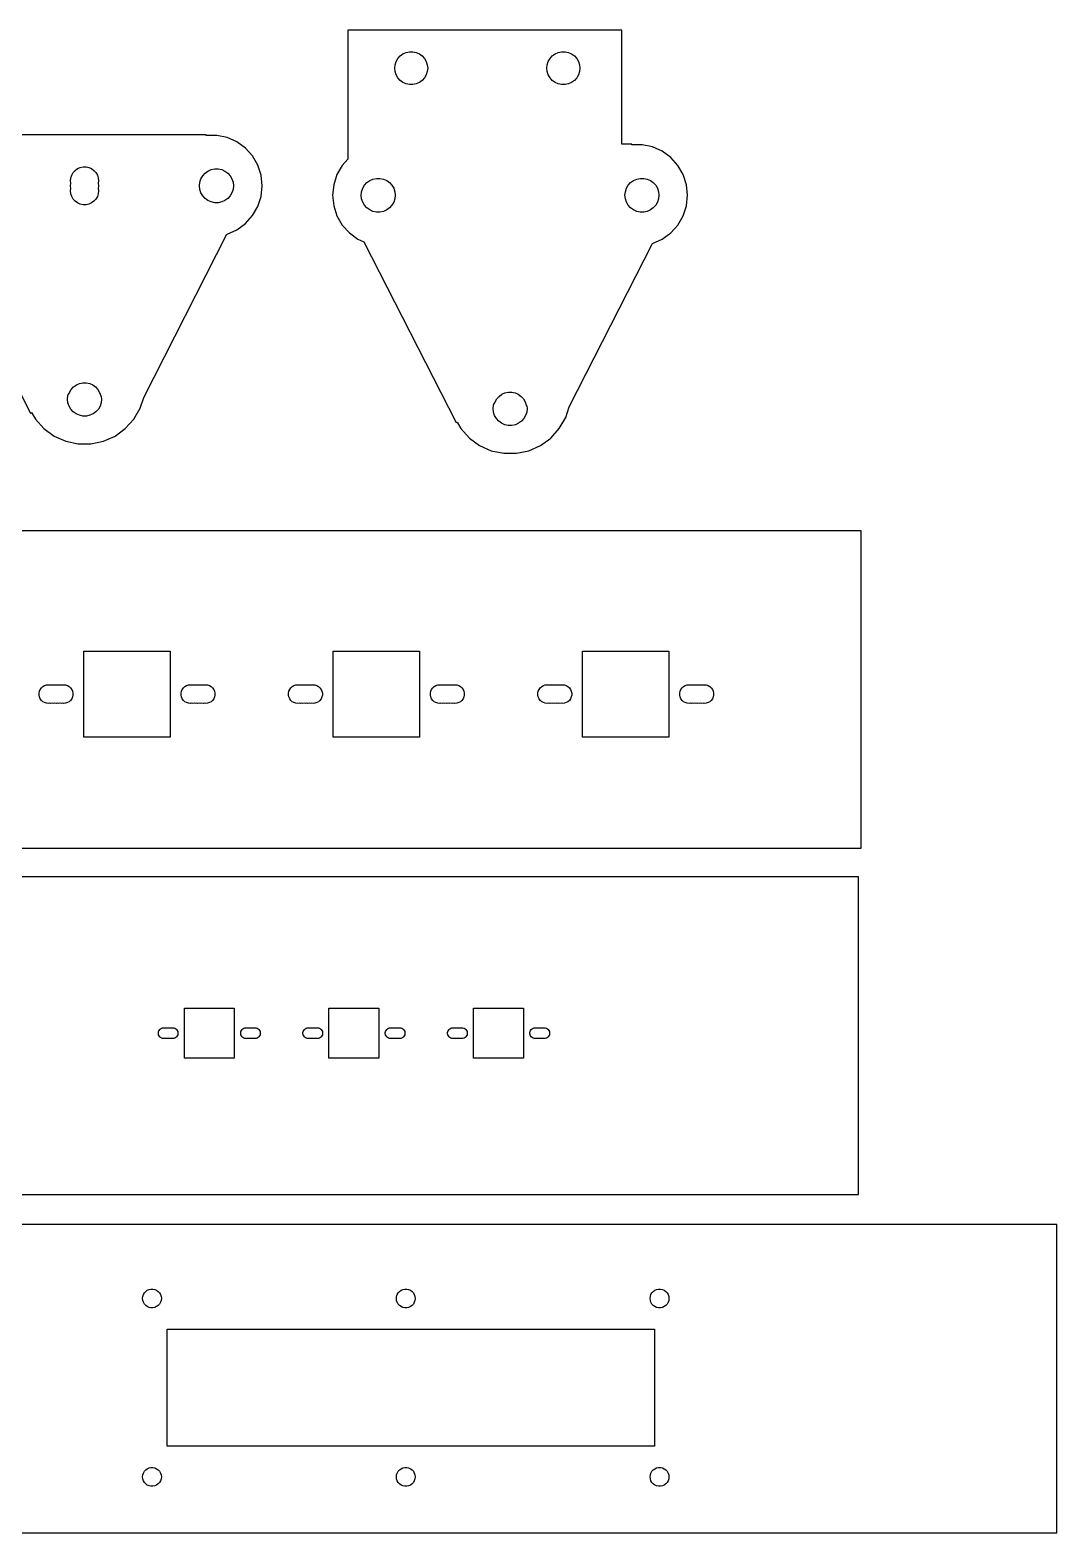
# Model space of a CAD drawing. Extents: x 0 to 220, y 0 to 117.
# Drawn here: x 166.1 to 219.7, y 0.1 to 78.5 of the extents above; entities that cross this region are included whole.
import ezdxf

# ---------------------------------------------------------------- set-up
doc = ezdxf.new("R2010")
doc.units = 0
doc.layers.add('Layer_1', color=7, linetype='CONTINUOUS')

msp = doc.modelspace()

# ---------------------------------------------------------------- linework, layer by layer
at = {"layer": 'Layer_1', "color": 7}
for points in [[(192.167518, 56.549302), (192.773893, 56.81928), (193.31088, 57.209428), (193.755018, 57.702693), (194.086887, 58.277527), (194.269582, 58.839788), (198.60732, 67.353057), (198.618592, 67.355437), (199.123893, 67.580417), (199.571382, 67.905539), (199.941508, 68.316592), (200.218077, 68.795621), (200.388998, 69.321691), (200.446809, 69.871787), (200.388998, 70.421882), (200.218077, 70.947953), (199.941508, 71.426954), (199.571382, 71.838011), (199.123893, 72.163158), (198.618592, 72.388133), (198.077545, 72.503121), (197.536393, 72.503121), (197.536393, 72.533495), (197.007226, 72.533495), (197.007226, 78.48662), (182.719726, 78.48662), (182.719726, 71.747312), (182.431278, 71.426954), (182.154709, 70.947953), (181.983787, 70.421882), (181.925976, 69.871787), (181.983787, 69.321691), (182.154709, 68.795621), (182.431278, 68.316592), (182.801403, 67.905539), (183.248893, 67.580417), (183.561895, 67.44106), (188.365299, 58.013876), (188.42155, 58.042543), (188.617767, 57.702693), (189.061905, 57.209428), (189.598893, 56.81928), (190.205267, 56.549302), (190.854518, 56.411323), (191.518267, 56.411323)], [(185.937139, 75.647059), (185.761297, 75.684444), (185.59707, 75.757549), (185.451628, 75.863223), (185.331349, 75.996812), (185.24147, 76.152492), (185.185907, 76.323466), (185.167122, 76.502245), (185.185907, 76.681024), (185.24147, 76.851998), (185.331349, 77.007678), (185.451628, 77.141266), (185.59707, 77.246941), (185.761297, 77.320045), (185.937139, 77.357431), (186.116897, 77.357431), (186.292739, 77.320045), (186.456966, 77.246941), (186.602407, 77.141266), (186.722687, 77.007678), (186.812566, 76.851998), (186.868128, 76.681024), (186.886914, 76.502245), (186.868128, 76.323466), (186.812566, 76.152492), (186.722687, 75.996812), (186.602407, 75.863223), (186.456966, 75.757549), (186.292739, 75.684444), (186.116897, 75.647059)], [(193.874639, 75.647059), (193.698791, 75.684444), (193.534564, 75.757549), (193.389134, 75.863223), (193.268843, 75.996812), (193.178964, 76.152492), (193.12341, 76.323466), (193.104622, 76.502245), (193.12341, 76.681024), (193.178964, 76.851998), (193.268843, 77.007678), (193.389134, 77.141266), (193.53457, 77.246941), (193.698791, 77.320045), (193.874639, 77.357431), (194.054397, 77.357431), (194.230239, 77.320045), (194.394466, 77.246941), (194.539907, 77.141266), (194.660187, 77.007678), (194.750066, 76.851998), (194.805628, 76.681024), (194.824413, 76.502245), (194.805628, 76.323466), (194.750066, 76.152492), (194.660187, 75.996812), (194.539907, 75.863223), (194.394466, 75.757549), (194.230239, 75.684444), (194.054397, 75.647059)], [(168.914362, 69.375214), (168.765574, 69.406831), (168.626613, 69.468691), (168.503555, 69.558094), (168.401772, 69.67115), (168.325718, 69.802887), (168.278712, 69.947534), (168.262811, 70.098823), (168.27672, 70.231114), (168.262811, 70.363406), (168.27672, 70.495698), (168.262811, 70.62799), (168.278712, 70.779252), (168.325718, 70.923926), (168.401772, 71.055662), (168.503555, 71.168692), (168.626618, 71.258121), (168.765574, 71.319981), (168.914362, 71.351599), (169.066468, 71.351599), (169.215256, 71.319981), (169.354217, 71.258121), (169.477275, 71.168692), (169.579057, 71.055662), (169.655112, 70.923926), (169.702117, 70.779252), (169.718019, 70.62799), (169.70411, 70.495698), (169.718019, 70.363406), (169.70411, 70.231114), (169.718019, 70.098823), (169.702117, 69.947534), (169.655112, 69.802887), (169.579057, 69.67115), (169.477275, 69.558094), (169.354217, 69.468691), (169.215256, 69.406831), (169.066468, 69.375214)], [(175.776924, 69.48192), (175.595685, 69.520444), (175.426404, 69.595797), (175.276491, 69.704726), (175.152508, 69.842415), (175.059851, 70.002885), (175.002595, 70.179124), (174.983227, 70.363406), (175.002595, 70.547689), (175.059851, 70.723927), (175.152508, 70.884398), (175.276491, 71.022086), (175.426404, 71.131015), (175.595685, 71.206369), (175.776924, 71.244892), (175.962238, 71.244892), (176.143478, 71.206369), (176.312759, 71.131015), (176.462672, 71.022086), (176.586655, 70.884398), (176.679312, 70.723927), (176.736568, 70.547689), (176.755935, 70.363406), (176.736568, 70.179124), (176.679312, 70.002885), (176.586655, 69.842415), (176.462672, 69.704726), (176.312759, 69.595797), (176.143478, 69.520444), (175.962238, 69.48192)], [(184.214569, 68.990301), (184.03333, 69.028824), (183.864049, 69.104177), (183.714136, 69.213106), (183.590152, 69.350796), (183.497495, 69.511265), (183.44024, 69.687505), (183.420872, 69.871787), (183.44024, 70.056069), (183.497495, 70.232308), (183.590152, 70.392778), (183.714136, 70.530467), (183.864049, 70.639396), (184.03333, 70.714749), (184.214569, 70.753272), (184.399883, 70.753272), (184.581123, 70.714749), (184.750403, 70.639396), (184.900316, 70.530467), (185.0243, 70.392778), (185.116957, 70.232308), (185.174213, 70.056069), (185.19358, 69.871787), (185.174213, 69.687505), (185.116957, 69.511265), (185.0243, 69.350796), (184.900316, 69.213106), (184.750403, 69.104177), (184.581123, 69.028824), (184.399883, 68.990301)], [(197.972902, 68.990301), (197.791663, 69.028824), (197.622382, 69.104177), (197.472469, 69.213106), (197.348486, 69.350796), (197.255828, 69.511265), (197.198573, 69.687505), (197.179205, 69.871787), (197.198573, 70.056069), (197.255828, 70.232308), (197.348486, 70.392778), (197.472469, 70.530467), (197.622382, 70.639396), (197.791663, 70.714749), (197.972902, 70.753272), (198.158216, 70.753272), (198.339456, 70.714749), (198.508737, 70.639396), (198.65865, 70.530467), (198.782633, 70.392778), (198.87529, 70.232308), (198.932546, 70.056069), (198.951913, 69.871787), (198.932546, 69.687505), (198.87529, 69.511265), (198.782633, 69.350796), (198.65865, 69.213106), (198.508737, 69.104177), (198.339456, 69.028824), (198.158216, 68.990301)], [(168.897769, 58.354861), (168.716518, 58.393384), (168.54724, 58.468751), (168.39733, 58.57767), (168.273338, 58.715369), (168.180695, 58.875847), (168.123431, 59.052076), (168.104063, 59.236355), (168.123431, 59.420642), (168.154792, 59.517143), (168.187944, 59.534042), (168.204864, 59.586111), (168.294746, 59.741787), (168.415033, 59.875383), (168.560472, 59.981047), (168.724694, 60.054167), (168.900534, 60.091535), (169.080295, 60.091535), (169.256136, 60.054167), (169.420363, 59.981047), (169.565796, 59.875383), (169.686084, 59.741787), (169.775965, 59.586111), (169.831517, 59.415139), (169.83402, 59.39131), (169.861979, 59.377071), (169.876766, 59.236355), (169.857399, 59.052076), (169.800135, 58.875847), (169.707491, 58.715369), (169.583499, 58.57767), (169.433589, 58.468751), (169.264311, 58.393384), (169.083061, 58.354861)], [(191.093746, 57.863241), (190.912496, 57.901764), (190.743218, 57.977131), (190.593308, 58.086051), (190.469316, 58.223749), (190.376672, 58.384227), (190.319409, 58.560456), (190.300041, 58.744736), (190.319409, 58.929022), (190.35077, 59.025523), (190.383922, 59.042422), (190.400842, 59.094491), (190.490724, 59.250167), (190.611011, 59.383763), (190.75645, 59.489428), (190.920672, 59.562547), (191.096512, 59.599916), (191.276273, 59.599916), (191.452114, 59.562547), (191.616341, 59.489428), (191.761774, 59.383763), (191.882062, 59.250167), (191.971943, 59.094491), (192.027495, 58.92352), (192.029998, 58.89969), (192.057957, 58.885451), (192.072744, 58.744736), (192.053377, 58.560456), (191.996113, 58.384227), (191.903469, 58.223749), (191.779477, 58.086051), (191.629567, 57.977131), (191.460289, 57.901764), (191.279039, 57.863241)], [(111.469935, 52.36848), (111.469935, 35.814537), (209.499671, 35.814537), (209.499671, 52.36848)], [(168.954058, 41.613685), (168.954058, 46.094854), (173.449144, 46.094854), (173.449144, 41.613685)], [(181.963348, 41.613685), (181.963348, 46.094854), (186.458429, 46.094854), (186.458429, 41.613685)], [(194.972633, 41.613685), (194.972633, 46.094854), (199.467713, 46.094854), (199.467713, 41.613685)], [(167.499768, 44.341934), (167.565827, 44.334896), (167.631888, 44.341934), (167.698044, 44.334896), (167.7641, 44.341934), (167.830161, 44.334896), (167.896217, 44.341934), (167.998024, 44.331297), (168.095062, 44.29968), (168.183605, 44.24879), (168.25976, 44.180532), (168.31982, 44.098025), (168.361294, 44.004876), (168.382672, 43.905202), (168.382672, 43.803239), (168.361294, 43.703565), (168.31982, 43.610416), (168.25976, 43.527906), (168.183605, 43.459651), (168.095062, 43.408661), (167.998024, 43.377141), (167.896217, 43.366505), (167.830161, 43.373543), (167.7641, 43.366505), (167.698044, 43.373543), (167.631888, 43.366505), (167.565827, 43.373543), (167.499768, 43.366505), (167.433712, 43.373543), (167.367651, 43.366505), (167.301593, 43.373543), (167.235534, 43.366505), (167.169476, 43.373543), (167.103322, 43.366505), (167.001523, 43.377141), (166.904485, 43.408661), (166.815939, 43.459651), (166.73979, 43.527906), (166.679727, 43.610416), (166.638253, 43.703565), (166.616875, 43.803239), (166.616875, 43.905202), (166.638253, 44.004876), (166.679727, 44.098025), (166.73979, 44.180532), (166.815939, 44.24879), (166.904485, 44.29968), (167.001523, 44.331297), (167.103322, 44.341934), (167.169476, 44.334896), (167.235534, 44.341934), (167.301593, 44.334896), (167.367651, 44.341934), (167.433712, 44.334896)], [(175.233954, 43.373553), (175.167896, 43.366515), (175.10184, 43.373553), (175.035681, 43.366515), (174.969622, 43.373553), (174.903567, 43.366515), (174.837405, 43.373553), (174.771346, 43.366515), (174.70529, 43.373553), (174.639229, 43.366515), (174.573173, 43.373553), (174.507118, 43.366515), (174.405309, 43.377152), (174.308273, 43.408669), (174.219727, 43.459659), (174.143575, 43.527916), (174.083512, 43.610424), (174.042038, 43.703573), (174.02066, 43.803348), (174.02066, 43.9053), (174.042038, 44.004973), (174.083512, 44.098123), (174.143575, 44.180633), (174.219727, 44.248888), (174.308273, 44.29978), (174.405309, 44.331398), (174.507118, 44.342034), (174.573173, 44.334996), (174.639229, 44.342034), (174.70529, 44.334996), (174.771346, 44.342034), (174.837405, 44.334996), (174.903567, 44.342034), (174.969622, 44.334996), (175.035681, 44.342034), (175.10184, 44.334996), (175.167896, 44.342034), (175.233954, 44.334996), (175.300013, 44.342034), (175.401809, 44.331398), (175.49885, 44.29978), (175.587393, 44.248888), (175.663543, 44.180633), (175.723608, 44.098123), (175.765079, 44.004973), (175.786457, 43.9053), (175.786457, 43.803348), (175.765079, 43.703573), (175.723608, 43.610424), (175.663543, 43.527916), (175.587393, 43.459659), (175.49885, 43.408669), (175.401809, 43.377152), (175.300013, 43.366515)], [(180.905684, 44.341934), (181.00748, 44.331297), (181.104516, 44.29968), (181.193064, 44.24879), (181.269217, 44.180532), (181.329277, 44.098025), (181.370753, 44.004876), (181.392131, 43.905202), (181.392131, 43.803239), (181.370753, 43.703565), (181.329277, 43.610416), (181.269217, 43.527906), (181.193064, 43.459651), (181.104516, 43.408661), (181.00748, 43.377141), (180.905684, 43.366505), (180.839626, 43.373543), (180.773567, 43.366505), (180.707411, 43.373543), (180.641352, 43.366505), (180.575294, 43.373543), (180.509235, 43.366505), (180.443076, 43.373543), (180.37702, 43.366505), (180.310959, 43.373543), (180.244901, 43.366505), (180.178747, 43.373543), (180.112686, 43.366505), (180.010879, 43.377141), (179.913841, 43.408661), (179.825298, 43.459651), (179.749143, 43.527906), (179.689083, 43.610416), (179.647609, 43.703565), (179.626231, 43.803239), (179.626231, 43.905202), (179.647609, 44.004876), (179.689083, 44.098025), (179.749143, 44.180532), (179.825298, 44.24879), (179.913841, 44.29968), (180.010879, 44.331297), (180.112686, 44.341934), (180.178747, 44.334896), (180.244901, 44.341934), (180.310959, 44.334896), (180.37702, 44.341934), (180.443076, 44.334896), (180.509235, 44.341934), (180.575294, 44.334896), (180.641352, 44.341934), (180.707411, 44.334896), (180.773567, 44.341934), (180.839626, 44.334896)], [(188.243242, 43.373553), (188.177083, 43.366515), (188.111027, 43.373553), (188.044968, 43.366515), (187.97891, 43.373553), (187.912751, 43.366515), (187.846692, 43.373553), (187.780634, 43.366515), (187.714575, 43.373553), (187.648416, 43.366515), (187.58236, 43.373553), (187.516302, 43.366515), (187.414493, 43.377152), (187.317457, 43.408669), (187.228911, 43.459659), (187.152759, 43.527916), (187.092698, 43.610424), (187.051225, 43.703573), (187.029847, 43.803348), (187.029847, 43.9053), (187.051225, 44.004973), (187.092698, 44.098123), (187.152759, 44.180633), (187.228911, 44.248888), (187.317457, 44.29978), (187.414493, 44.331398), (187.516302, 44.342034), (187.58236, 44.334996), (187.648416, 44.342034), (187.714575, 44.334996), (187.780634, 44.342034), (187.846692, 44.334996), (187.912751, 44.342034), (187.97891, 44.334996), (188.044968, 44.342034), (188.111027, 44.334996), (188.177083, 44.342034), (188.243242, 44.334996), (188.3093, 44.342034), (188.411096, 44.331398), (188.508135, 44.29978), (188.596677, 44.248888), (188.672832, 44.180633), (188.732893, 44.098123), (188.774366, 44.004973), (188.795745, 43.9053), (188.795745, 43.803348), (188.774366, 43.703573), (188.732893, 43.610424), (188.672832, 43.527916), (188.596677, 43.459659), (188.508135, 43.408669), (188.411096, 43.377152), (188.3093, 43.366515)], [(193.84886, 43.373553), (193.782804, 43.366515), (193.716746, 43.373553), (193.650687, 43.366515), (193.584629, 43.373553), (193.518472, 43.366515), (193.452414, 43.373553), (193.386355, 43.366515), (193.320297, 43.373553), (193.254138, 43.366515), (193.188079, 43.373553), (193.122021, 43.366515), (193.020228, 43.377152), (192.923189, 43.408669), (192.834644, 43.459659), (192.758491, 43.527916), (192.698428, 43.610424), (192.656955, 43.703573), (192.635576, 43.803348), (192.635576, 43.9053), (192.656955, 44.004973), (192.698428, 44.098123), (192.758491, 44.180633), (192.834644, 44.248888), (192.923189, 44.29978), (193.020228, 44.331398), (193.122021, 44.342034), (193.188079, 44.334996), (193.254138, 44.342034), (193.320297, 44.334996), (193.386355, 44.342034), (193.452414, 44.334996), (193.518472, 44.342034), (193.584629, 44.334996), (193.650687, 44.342034), (193.716746, 44.334996), (193.782804, 44.342034), (193.84886, 44.334996), (193.915022, 44.342034), (194.016826, 44.331398), (194.113867, 44.29978), (194.20241, 44.248888), (194.27856, 44.180633), (194.338623, 44.098123), (194.380099, 44.004973), (194.401477, 43.9053), (194.401477, 43.803348), (194.380099, 43.703573), (194.338623, 43.610424), (194.27856, 43.527916), (194.20241, 43.459659), (194.113867, 43.408669), (194.016826, 43.377152), (193.915022, 43.366515)], [(201.252529, 43.373553), (201.186471, 43.366515), (201.120409, 43.373553), (201.054253, 43.366515), (200.988194, 43.373553), (200.922136, 43.366515), (200.85608, 43.373553), (200.789921, 43.366515), (200.723862, 43.373553), (200.657804, 43.366515), (200.591745, 43.373553), (200.525586, 43.366515), (200.423783, 43.377152), (200.326741, 43.408669), (200.238199, 43.459659), (200.162046, 43.527916), (200.101983, 43.610424), (200.060512, 43.703573), (200.039134, 43.803348), (200.039134, 43.9053), (200.060512, 44.004973), (200.101983, 44.098123), (200.162046, 44.180633), (200.238199, 44.248888), (200.326741, 44.29978), (200.423783, 44.331398), (200.525586, 44.342034), (200.591745, 44.334996), (200.657804, 44.342034), (200.723862, 44.334996), (200.789921, 44.342034), (200.85608, 44.334996), (200.922136, 44.342034), (200.988194, 44.334996), (201.054253, 44.342034), (201.120409, 44.334996), (201.186471, 44.342034), (201.252529, 44.334996), (201.318585, 44.342034), (201.420383, 44.331398), (201.517419, 44.29978), (201.605965, 44.248888), (201.682115, 44.180633), (201.742178, 44.098123), (201.783654, 44.004973), (201.805032, 43.9053), (201.805032, 43.803348), (201.783654, 43.703573), (201.742178, 43.610424), (201.682115, 43.527916), (201.605965, 43.459659), (201.517419, 43.408669), (201.420383, 43.377152), (201.318585, 43.366515)], [(209.359669, 34.315736), (111.329917, 34.315736), (111.329917, 17.761778), (209.359669, 17.761778)], [(174.193496, 24.869434), (174.193496, 27.467936), (176.800669, 27.467936), (176.800669, 24.869434)], [(181.738963, 24.869434), (181.738963, 27.467936), (184.346138, 27.467936), (184.346138, 24.869434)], [(189.28443, 24.869434), (189.28443, 27.467936), (191.891605, 27.467936), (191.891605, 24.869434)], [(173.541703, 25.889913), (173.503357, 25.885891), (173.465022, 25.889913), (173.426676, 25.885891), (173.38834, 25.889913), (173.349991, 25.885891), (173.311656, 25.889913), (173.27332, 25.885891), (173.234985, 25.889913), (173.196647, 25.885891), (173.158301, 25.889913), (173.119965, 25.885891), (173.061003, 25.891897), (173.004676, 25.91026), (172.953119, 25.939864), (172.909227, 25.9794), (172.874329, 26.027171), (172.850252, 26.081159), (172.837816, 26.138965), (172.837816, 26.198073), (172.850252, 26.255977), (172.874329, 26.309968), (172.909227, 26.357736), (172.953119, 26.397275), (173.004676, 26.42688), (173.061003, 26.445162), (173.119965, 26.451168), (173.158301, 26.447147), (173.196647, 26.451168), (173.234985, 26.447147), (173.27332, 26.451168), (173.311656, 26.447147), (173.349991, 26.451168), (173.38834, 26.447147), (173.426676, 26.451168), (173.465022, 26.447147), (173.503357, 26.451168), (173.541703, 26.447147), (173.580041, 26.451168), (173.639004, 26.445162), (173.695328, 26.42688), (173.746888, 26.397275), (173.790779, 26.357736), (173.825688, 26.309968), (173.849739, 26.255977), (173.862175, 26.198073), (173.862175, 26.138965), (173.849739, 26.081159), (173.825688, 26.027171), (173.790779, 25.9794), (173.746888, 25.939864), (173.695328, 25.91026), (173.639004, 25.891897), (173.580041, 25.885891)], [(177.835872, 25.889913), (177.797534, 25.885891), (177.759199, 25.889913), (177.720866, 25.885891), (177.682528, 25.889913), (177.64419, 25.885891), (177.605854, 25.889913), (177.567519, 25.885891), (177.529183, 25.889913), (177.490848, 25.885891), (177.452509, 25.889913), (177.414174, 25.885891), (177.355212, 25.891897), (177.298884, 25.91026), (177.247325, 25.939864), (177.203436, 25.9794), (177.168527, 26.027171), (177.144476, 26.081159), (177.132041, 26.138965), (177.132041, 26.198073), (177.144476, 26.255977), (177.168527, 26.309968), (177.203436, 26.357736), (177.247325, 26.397275), (177.298884, 26.42688), (177.355212, 26.445162), (177.414174, 26.451168), (177.452509, 26.447147), (177.490848, 26.451168), (177.529183, 26.447147), (177.567519, 26.451168), (177.605854, 26.447147), (177.64419, 26.451168), (177.682528, 26.447147), (177.720866, 26.451168), (177.759199, 26.447147), (177.797534, 26.451168), (177.835872, 26.447147), (177.874208, 26.451168), (177.933173, 26.445162), (177.989497, 26.42688), (178.041054, 26.397275), (178.084946, 26.357736), (178.119855, 26.309968), (178.143905, 26.255977), (178.156341, 26.198073), (178.156341, 26.138965), (178.143905, 26.081159), (178.119855, 26.027171), (178.084946, 25.9794), (178.041054, 25.939864), (177.989497, 25.91026), (177.933173, 25.891897), (177.874208, 25.885891)], [(181.125511, 26.451462), (181.184476, 26.445456), (181.2408, 26.427173), (181.292357, 26.397569), (181.336252, 26.358032), (181.37115, 26.310262), (181.395201, 26.256274), (181.407636, 26.198367), (181.407636, 26.139362), (181.395201, 26.081556), (181.37115, 26.027568), (181.336252, 25.979797), (181.292357, 25.940261), (181.2408, 25.910656), (181.184476, 25.892294), (181.125511, 25.886288), (181.087178, 25.89031), (181.04884, 25.886288), (181.010502, 25.89031), (180.972169, 25.886288), (180.933831, 25.89031), (180.895493, 25.886288), (180.85716, 25.89031), (180.818824, 25.886288), (180.780486, 25.89031), (180.742148, 25.886288), (180.703813, 25.89031), (180.665477, 25.886288), (180.606517, 25.892294), (180.550188, 25.910656), (180.498628, 25.940261), (180.454739, 25.979797), (180.41983, 26.027568), (180.395779, 26.081556), (180.383344, 26.139362), (180.383344, 26.198367), (180.395779, 26.256274), (180.41983, 26.310262), (180.454739, 26.358032), (180.498628, 26.397569), (180.550188, 26.427173), (180.606517, 26.445456), (180.665477, 26.451462), (180.703813, 26.44744), (180.742148, 26.451462), (180.780486, 26.44744), (180.818824, 26.451462), (180.85716, 26.44744), (180.895493, 26.451462), (180.933831, 26.44744), (180.972169, 26.451462), (181.010502, 26.44744), (181.04884, 26.451462), (181.087178, 26.44744)], [(185.381339, 25.889913), (185.343004, 25.885891), (185.304665, 25.889913), (185.26633, 25.885891), (185.227997, 25.889913), (185.189659, 25.885891), (185.151321, 25.889913), (185.112983, 25.885891), (185.074653, 25.889913), (185.036314, 25.885891), (184.997976, 25.889913), (184.959641, 25.885891), (184.900676, 25.891897), (184.844354, 25.91026), (184.792795, 25.939864), (184.748903, 25.9794), (184.713994, 26.027171), (184.689943, 26.081159), (184.677508, 26.138965), (184.677508, 26.198073), (184.689943, 26.255977), (184.713994, 26.309968), (184.748903, 26.357736), (184.792795, 26.397275), (184.844354, 26.42688), (184.900676, 26.445162), (184.959641, 26.451168), (184.997976, 26.447147), (185.036314, 26.451168), (185.074653, 26.447147), (185.112983, 26.451168), (185.151321, 26.447147), (185.189659, 26.451168), (185.227997, 26.447147), (185.26633, 26.451168), (185.304665, 26.447147), (185.343004, 26.451168), (185.381339, 26.447147), (185.419675, 26.451168), (185.478637, 26.445162), (185.534964, 26.42688), (185.586523, 26.397275), (185.630413, 26.357736), (185.665322, 26.309968), (185.689372, 26.255977), (185.701808, 26.198073), (185.701808, 26.138965), (185.689372, 26.081159), (185.665322, 26.027171), (185.630413, 25.9794), (185.586523, 25.939864), (185.534964, 25.91026), (185.478637, 25.891897), (185.419675, 25.885891)], [(188.632637, 25.889913), (188.594304, 25.885891), (188.555966, 25.889913), (188.517631, 25.885891), (188.479292, 25.889913), (188.440957, 25.885891), (188.402621, 25.889913), (188.364283, 25.885891), (188.325951, 25.889913), (188.287612, 25.885891), (188.249274, 25.889913), (188.210939, 25.885891), (188.151976, 25.891897), (188.095652, 25.91026), (188.044093, 25.939864), (188.000201, 25.9794), (187.965302, 26.027171), (187.941252, 26.081159), (187.928816, 26.138965), (187.928816, 26.198073), (187.941252, 26.255977), (187.965302, 26.309968), (188.000201, 26.357736), (188.044093, 26.397275), (188.095652, 26.42688), (188.151976, 26.445162), (188.210939, 26.451168), (188.249274, 26.447147), (188.287612, 26.451168), (188.325951, 26.447147), (188.364283, 26.451168), (188.402621, 26.447147), (188.440957, 26.451168), (188.479292, 26.447147), (188.517631, 26.451168), (188.555966, 26.447147), (188.594304, 26.451168), (188.632637, 26.447147), (188.670975, 26.451168), (188.729938, 26.445162), (188.786265, 26.42688), (188.837821, 26.397275), (188.881713, 26.357736), (188.916622, 26.309968), (188.940673, 26.255977), (188.953108, 26.198073), (188.953108, 26.138965), (188.940673, 26.081159), (188.916622, 26.027171), (188.881713, 25.9794), (188.837821, 25.939864), (188.786265, 25.91026), (188.729938, 25.891897), (188.670975, 25.885891)], [(192.926806, 25.889913), (192.888468, 25.885891), (192.850132, 25.889913), (192.811789, 25.885891), (192.773451, 25.889913), (192.735105, 25.885891), (192.696769, 25.889913), (192.658421, 25.885891), (192.620088, 25.889913), (192.581752, 25.885891), (192.543404, 25.889913), (192.505068, 25.885891), (192.446106, 25.891897), (192.389779, 25.91026), (192.338222, 25.939864), (192.29433, 25.9794), (192.259421, 26.027171), (192.23537, 26.081159), (192.222935, 26.138965), (192.222935, 26.198073), (192.23537, 26.255977), (192.259421, 26.309968), (192.29433, 26.357736), (192.338222, 26.397275), (192.389779, 26.42688), (192.446106, 26.445162), (192.505068, 26.451168), (192.543404, 26.447147), (192.581752, 26.451168), (192.620088, 26.447147), (192.658421, 26.451168), (192.696769, 26.447147), (192.735105, 26.451168), (192.773451, 26.447147), (192.811789, 26.451168), (192.850132, 26.447147), (192.888468, 26.451168), (192.926806, 26.447147), (192.965141, 26.451168), (193.024106, 26.445162), (193.080431, 26.42688), (193.131988, 26.397275), (193.175879, 26.357736), (193.210791, 26.309968), (193.234842, 26.255977), (193.247277, 26.198073), (193.247277, 26.138965), (193.234842, 26.081159), (193.210791, 26.027171), (193.175879, 25.9794), (193.131988, 25.939864), (193.080431, 25.91026), (193.024106, 25.891897), (192.965141, 25.885891)], [(111.076675, 16.192136), (111.076675, 7.775389), (111.076675, 0.105834), (219.714226, 0.105834), (219.714226, 16.192136)], [(172.453582, 11.845603), (172.353231, 11.866738), (172.259768, 11.908565), (172.17689, 11.969007), (172.108314, 12.045403), (172.057211, 12.134427), (172.025443, 12.232251), (172.014851, 12.334493), (172.025443, 12.436734), (172.057211, 12.534558), (172.108314, 12.623582), (172.17689, 12.699971), (172.259768, 12.76042), (172.353231, 12.802248), (172.453582, 12.823655), (172.555788, 12.823655), (172.656133, 12.802248), (172.749602, 12.76042), (172.832474, 12.699971), (172.90105, 12.623582), (172.952153, 12.534558), (172.983928, 12.436734), (172.99452, 12.334493), (172.983928, 12.232251), (172.952153, 12.134427), (172.90105, 12.045403), (172.832474, 11.969007), (172.749602, 11.908565), (172.656133, 11.866738), (172.555788, 11.845603)], [(185.692376, 11.845603), (185.592024, 11.866738), (185.498562, 11.908565), (185.415691, 11.969007), (185.347107, 12.045403), (185.296011, 12.134427), (185.264229, 12.232251), (185.253645, 12.334493), (185.264229, 12.436734), (185.296011, 12.534558), (185.347107, 12.623582), (185.415691, 12.699971), (185.498562, 12.76042), (185.592024, 12.802248), (185.692376, 12.823655), (185.794582, 12.823655), (185.894933, 12.802248), (185.988396, 12.76042), (186.071274, 12.699971), (186.13985, 12.623582), (186.190947, 12.534558), (186.222729, 12.436734), (186.233313, 12.334493), (186.222729, 12.232251), (186.190947, 12.134427), (186.13985, 12.045403), (186.071274, 11.969007), (185.988396, 11.908565), (185.894933, 11.866738), (185.794582, 11.845603)], [(198.931169, 11.845603), (198.830825, 11.866738), (198.737355, 11.908565), (198.654484, 11.969007), (198.585901, 12.045403), (198.534805, 12.134427), (198.50303, 12.232251), (198.492438, 12.334493), (198.50303, 12.436734), (198.534805, 12.534558), (198.585901, 12.623582), (198.654484, 12.699971), (198.737355, 12.76042), (198.830825, 12.802248), (198.931169, 12.823655), (199.033376, 12.823655), (199.133727, 12.802248), (199.227183, 12.76042), (199.310068, 12.699971), (199.378644, 12.623582), (199.429747, 12.534558), (199.461515, 12.436734), (199.472107, 12.334493), (199.461515, 12.232251), (199.429747, 12.134427), (199.378644, 12.045403), (199.310068, 11.969007), (199.227183, 11.908565), (199.133727, 11.866738), (199.033376, 11.845603)], [(173.29901, 4.625195), (173.29901, 10.739647), (198.717502, 10.739647), (198.717502, 4.625195)], [(172.453582, 2.541032), (172.353231, 2.562174), (172.259768, 2.603966), (172.17689, 2.664415), (172.108314, 2.740783), (172.057211, 2.8298), (172.025443, 2.927631), (172.014851, 3.029873), (172.025443, 3.132114), (172.057211, 3.229938), (172.108314, 3.318963), (172.17689, 3.395379), (172.259768, 3.4558), (172.353231, 3.497621), (172.453582, 3.519035), (172.555788, 3.519035), (172.656133, 3.497621), (172.749602, 3.4558), (172.832474, 3.395379), (172.90105, 3.318963), (172.952153, 3.229938), (172.983928, 3.132114), (172.99452, 3.029873), (172.983928, 2.927631), (172.952153, 2.8298), (172.90105, 2.740783), (172.832474, 2.664415), (172.749602, 2.603966), (172.656133, 2.562174), (172.555788, 2.541032)], [(185.692376, 2.541032), (185.592024, 2.562174), (185.498562, 2.603966), (185.415691, 2.664415), (185.347107, 2.740783), (185.296011, 2.8298), (185.264229, 2.927631), (185.253645, 3.029873), (185.264229, 3.132114), (185.296011, 3.229938), (185.347107, 3.318963), (185.415691, 3.395379), (185.498562, 3.4558), (185.592024, 3.497621), (185.692376, 3.519035), (185.794582, 3.519035), (185.894933, 3.497621), (185.988396, 3.4558), (186.071274, 3.395379), (186.13985, 3.318963), (186.190947, 3.229938), (186.222729, 3.132114), (186.233313, 3.029873), (186.222729, 2.927631), (186.190947, 2.8298), (186.13985, 2.740783), (186.071274, 2.664415), (185.988396, 2.603966), (185.894933, 2.562174), (185.794582, 2.541032)], [(198.931169, 2.541032), (198.830825, 2.562174), (198.737355, 2.603966), (198.654484, 2.664415), (198.585901, 2.740783), (198.534805, 2.8298), (198.50303, 2.927631), (198.492438, 3.029873), (198.50303, 3.132114), (198.534805, 3.229938), (198.585901, 3.318963), (198.654484, 3.395379), (198.737355, 3.4558), (198.830825, 3.497621), (198.931169, 3.519035), (199.033376, 3.519035), (199.133727, 3.497621), (199.227183, 3.4558), (199.310068, 3.395379), (199.378644, 3.318963), (199.429747, 3.229938), (199.461515, 3.132114), (199.472107, 3.029873), (199.461515, 2.927631), (199.429747, 2.8298), (199.378644, 2.740783), (199.310068, 2.664415), (199.227183, 2.603966), (199.133727, 2.562174), (199.033376, 2.541032)]]:
    msp.add_lwpolyline(points, close=True, dxfattribs=at)
msp.add_lwpolyline([(161.365917, 67.932679), (166.169321, 58.505496), (166.225572, 58.534163), (166.42179, 58.194313), (166.865927, 57.701048), (167.402915, 57.3109), (168.00929, 57.040921), (168.65854, 56.902943), (169.32229, 56.902943), (169.97154, 57.040921), (170.577915, 57.3109), (171.114903, 57.701048), (171.55904, 58.194313), (171.89091, 58.769146), (172.073604, 59.331407), (176.411342, 67.844677), (176.422614, 67.847057), (176.927915, 68.072037), (177.375404, 68.397158), (177.74553, 68.808212), (178.022099, 69.28724), (178.19302, 69.813311), (178.250831, 70.363406), (178.19302, 70.913501), (178.022099, 71.439573), (177.74553, 71.918574), (177.375404, 72.329631), (176.927915, 72.654777), (176.422614, 72.879752), (175.881567, 72.994741), (175.340415, 72.994741), (175.340415, 73.025114), (162.640415, 73.025114)], dxfattribs=at)

doc.saveas('drawing.dxf')
